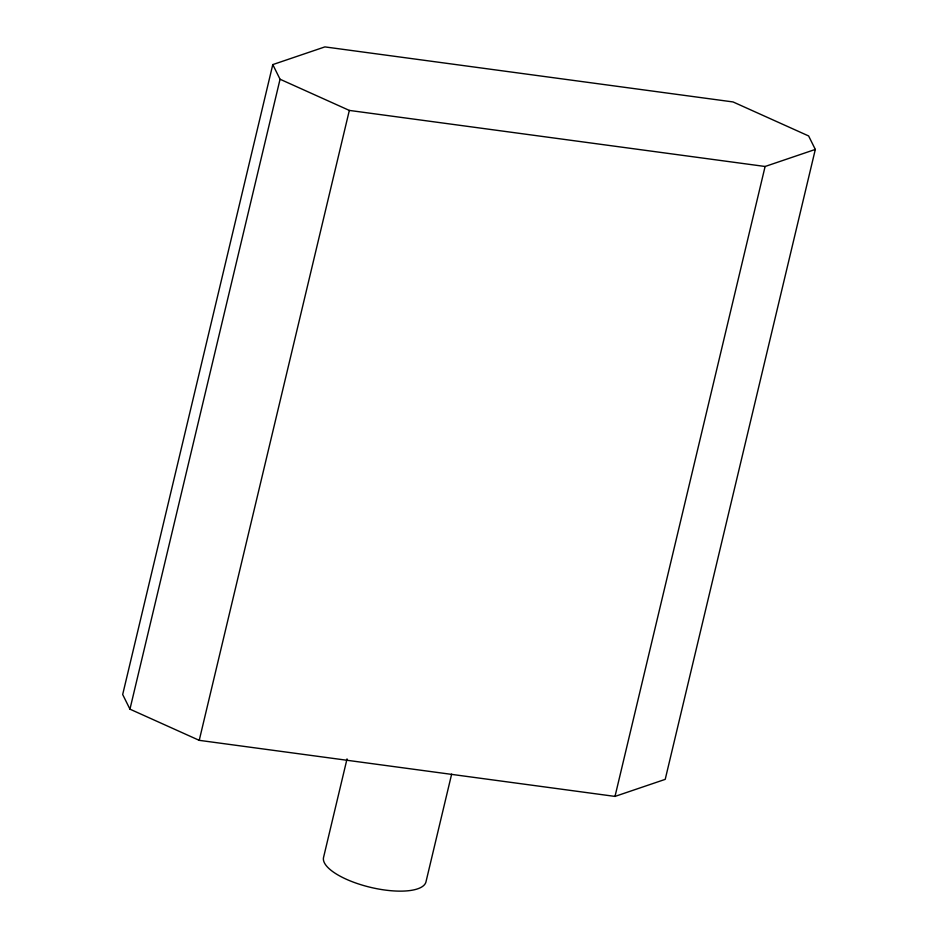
<?xml version="1.0" encoding="UTF-8"?>
<svg xmlns="http://www.w3.org/2000/svg" width="938" height="938" viewBox="0 0 938 938"><rect width="100%" height="100%" fill="white"/><g stroke="black" fill="none" stroke-linecap="round" stroke-linejoin="round"><path stroke-width="1.41" d="M272.782 64.593L122.679 694.519L129.948 709.163L199.231 740.34L615 796.409L665.218 779.361L815.321 149.435L808.626 135.951L733.07 101.949L324.9 46.9L272.782 64.593L280.052 79.238L349.335 110.414L765.103 166.483L815.321 149.435M129.948 709.163L280.052 79.238M199.231 740.34L349.335 110.414M347.037 758.877L323.481 857.731A52.657 18.256 13.4 0 0 371.542 887.583A52.657 18.256 13.4 0 0 426.075 881.439L451.647 774.12M615 796.409L765.103 166.483"/></g></svg>
